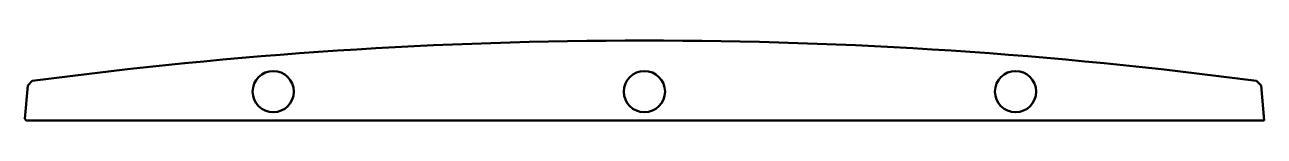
# Model space of a CAD drawing. Header units: millimetres. Extents: x -2 to 1501, y 0 to 97.
import ezdxf

# ---------------------------------------------------------------- set-up
doc = ezdxf.new("R2010")
doc.units = ezdxf.units.MM
doc.layers.add('IV_INTERIOR_PROFILES', color=7, linetype='Continuous', lineweight=50)
doc.layers.add('IV_OUTER_PROFILE', color=7, linetype='Continuous', lineweight=50)

msp = doc.modelspace()

# ---------------------------------------------------------------- linework, layer by layer
at = {"layer": 'IV_INTERIOR_PROFILES'}
for centre in [(299.4, 35), (749.4, 35), (1199.4, 35)]:
    msp.add_circle(centre, 25, dxfattribs=at)
at = {"layer": 'IV_OUTER_PROFILE'}
for p, q in [((1.9, 42.5), (7.2, 48)), ((1497, 42.5), (1491.7, 48)), ((-1.8, 2), (1.9, 42.5)), ((1500.9, 0), (1497, 42.5)), ((0, 0), (-1.8, 2)), ((0, 0), (1500.9, 0))]:
    msp.add_line(p, q, dxfattribs=at)
for centre, start, end in [((749.6, -5553), 90.002, 97.5508), ((749.2, -5553), 82.4492, 89.998)]:
    msp.add_arc(centre, 5650, start, end, dxfattribs=at)

doc.saveas('drawing.dxf')
